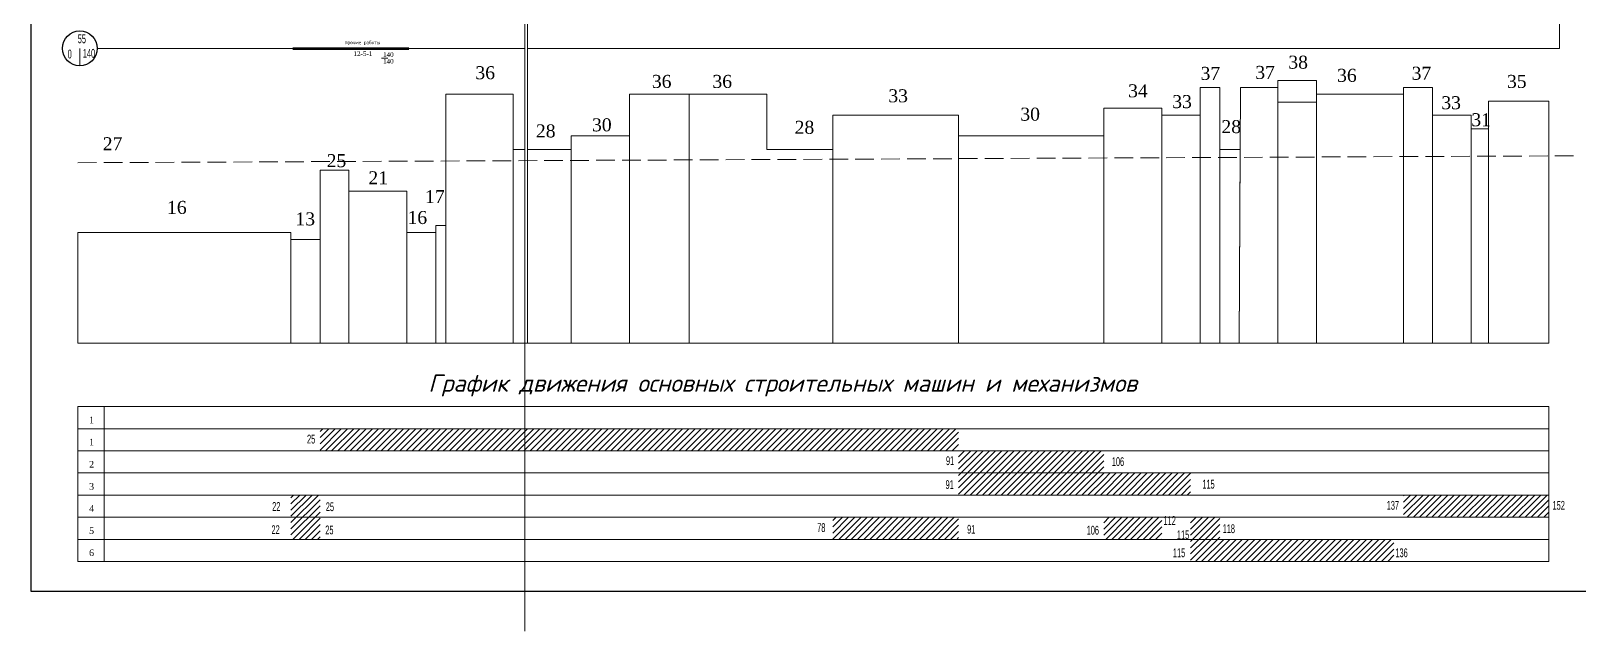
# Model space of a CAD drawing. Header units: millimetres. Extents: x 545956 to 559840, y 1708517 to 1711661.
# Drawn here: x 551698 to 552818, y 1708517 to 1708950 of the extents above; entities that cross this region are included whole.
import ezdxf

# ---------------------------------------------------------------- set-up
doc = ezdxf.new("R2010")
doc.units = ezdxf.units.MM
doc.header["$LTSCALE"] = 5
doc.linetypes.add('HIDDEN', pattern=[2.5, 1.8, -0.7])
doc.layers.get('0').update_dxf_attribs({"lineweight": 30})
doc.layers.add('Тонкая', color=250, linetype='Continuous', lineweight=5)
doc.styles.add('5-0.6', font='arial.ttf', dxfattribs={"height": 5})
doc.styles.get("Standard").update_dxf_attribs({"font": 'isocpeur.ttf'})
doc.styles.add('style2', font='isocpeui.ttf')
doc.styles.add('Римский -1.', font='times.ttf')
pattern_1 = [(45, (-1.4005, 225.584), (-2.24506403, 2.24506403), [])]

msp = doc.modelspace()

# ---------------------------------------------------------------- hatches: boundary and pattern name
at = {"layer": 'Тонкая', "linetype": 'ByBlock', "ltscale": 0.2}
h = msp.add_hatch(dxfattribs=at)
h.set_pattern_fill('ANSI31', color=256)
h.set_pattern_definition(pattern_1)
h.paths.add_polyline_path([(551998.2, 1708662.9), (551907.2, 1708662.9), (551907.2, 1708646.9), (551998.2, 1708646.9)])
h = msp.add_hatch(dxfattribs=at)
h.set_pattern_fill('ANSI31', color=256)
h.set_pattern_definition(pattern_1)
h.paths.add_polyline_path([(552369.2, 1708662.9), (551998.2, 1708662.9), (551998.2, 1708646.9), (552369.2, 1708646.9)])
h = msp.add_hatch(dxfattribs=at)
h.set_pattern_fill('ANSI31', color=256)
h.set_pattern_definition(pattern_1)
h.paths.add_polyline_path([(552474.2, 1708646.9), (552369.2, 1708646.9), (552369.2, 1708630.9), (552474.2, 1708630.9)])
h.paths.add_polyline_path([(552474.2, 1708630.9), (552369.2, 1708630.9), (552369.2, 1708614.9), (552474.2, 1708614.9)])
h = msp.add_hatch(dxfattribs=at)
h.set_pattern_fill('ANSI31', color=256)
h.set_pattern_definition(pattern_1)
h.paths.add_polyline_path([(552537, 1708630.9), (552474.2, 1708630.9), (552474.2, 1708614.9), (552537, 1708614.9)])
h = msp.add_hatch(dxfattribs=at)
h.set_pattern_fill('ANSI31', color=256)
h.set_pattern_definition(pattern_1)
h.paths.add_polyline_path([(551907.2, 1708614.9), (551886.2, 1708614.9), (551886.2, 1708598.9), (551907.2, 1708598.9)])
h.paths.add_polyline_path([(551907.2, 1708598.9), (551886.2, 1708598.9), (551886.2, 1708582.9), (551907.2, 1708582.9)])
h = msp.add_hatch(dxfattribs=at)
h.set_pattern_fill('ANSI31', color=256)
h.set_pattern_definition(pattern_1)
h.paths.add_polyline_path([(552796.2, 1708614.9), (552691.2, 1708614.9), (552691.2, 1708598.9), (552796.2, 1708598.9)])
h = msp.add_hatch(dxfattribs=at)
h.set_pattern_fill('ANSI31', color=256)
h.set_pattern_definition(pattern_1)
h.paths.add_polyline_path([(552369.2, 1708598.9), (552278.2, 1708598.9), (552278.2, 1708582.9), (552369.2, 1708582.9)])
h = msp.add_hatch(dxfattribs=at)
h.set_pattern_fill('ANSI31', color=256)
h.set_pattern_definition(pattern_1)
h.paths.add_polyline_path([(552516.2, 1708598.9), (552474.2, 1708598.9), (552474.2, 1708582.9), (552516.2, 1708582.9)])
h = msp.add_hatch(dxfattribs=at)
h.set_pattern_fill('ANSI31', color=256)
h.set_pattern_definition(pattern_1)
h.paths.add_polyline_path([(552558.2, 1708598.9), (552537, 1708598.9), (552537, 1708582.9), (552558.2, 1708582.9)])
h = msp.add_hatch(dxfattribs=at)
h.set_pattern_fill('ANSI31', color=256)
h.set_pattern_definition(pattern_1)
h.paths.add_polyline_path([(552684.2, 1708582.9), (552537, 1708582.9), (552537, 1708566.9), (552684.2, 1708566.9)])

# ---------------------------------------------------------------- linework, layer by layer
at = {"ltscale": 0.1}
for p, q in [((551698.1, 1708545.3), (551698.1, 1709772.9)), ((553413.4, 1708545.3), (551698.1, 1708545.3))]:
    msp.add_line(p, q, dxfattribs=at)
at = {"color": 0, "lineweight": -2}
msp.add_circle((551733.4, 1708937.9), 12.6, dxfattribs=at)
msp.add_circle((551733.4, 1708937.9), 12.6, dxfattribs=at)
msp.add_circle((551733.4, 1708937.9), 12.6, dxfattribs=at)
at = {"layer": 'Тонкая', "linetype": 'ByBlock', "ltscale": 0.2}
for p, q in [((552057.2, 1709647), (552057.2, 1708724.7)), ((552055.4, 1709293.2), (552055.4, 1708516.6)), ((552803.9, 1709102.6), (552803.9, 1708937.9)), ((551733.4, 1708937.9), (551733.4, 1708925.4)), ((551746, 1708937.9), (551887.6, 1708937.9)), ((552055.4, 1708937.9), (551746, 1708937.9)), ((552803.9, 1708937.9), (552057.2, 1708937.9)), ((552600.2, 1708724.7), (552600.2, 1708914.7)), ((552628.2, 1708724.7), (552628.2, 1708914.7)), ((552628.2, 1708914.7), (552628.2, 1708724.7)), ((551998.2, 1708904.7), (551998.2, 1708724.7)), ((552047, 1708904.7), (552047, 1708724.7)), ((552131, 1708904.7), (552131, 1708724.7)), ((552131, 1708864.7), (552131, 1708904.7)), ((552131, 1708904.7), (552174.4, 1708904.7)), ((552174.4, 1708904.7), (552230.4, 1708904.7)), ((552174.4, 1708904.7), (552174.4, 1708724.7)), ((552230.4, 1708904.7), (552230.4, 1708864.7)), ((552544, 1708909.7), (552544, 1708724.7)), ((552558.2, 1708724.7), (552558.2, 1708909.7)), ((552558.2, 1708909.7), (552558.2, 1708724.7)), ((552712.2, 1708724.7), (552712.2, 1708909.7)), ((552712.2, 1708909.7), (552712.2, 1708724.7)), ((552278.2, 1708889.7), (552278.2, 1708724.7)), ((552369.2, 1708889.7), (552278.2, 1708889.7)), ((552369.2, 1708724.7), (552369.2, 1708889.7)), ((552369.2, 1708889.7), (552369.2, 1708724.7)), ((552369.2, 1708724.7), (552369.2, 1708889.7)), ((552474.2, 1708724.7), (552474.2, 1708894.7)), ((552516.2, 1708844.7), (552516.2, 1708894.7)), ((552628.2, 1708898.9), (552600.2, 1708898.9)), ((552712.2, 1708869.7), (552712.2, 1708889.7)), ((552712.2, 1708889.7), (552740.2, 1708889.7)), ((552740.2, 1708889.7), (552740.2, 1708869.7)), ((552752.7, 1708899.7), (552752.7, 1708724.7)), ((552796.2, 1708899.7), (552796.2, 1708724.7)), ((552796.2, 1708724.7), (552796.2, 1708899.7)), ((552740.2, 1708859.7), (552740.2, 1708879.7)), ((552740.2, 1708879.7), (552752.7, 1708879.7)), ((552089, 1708724.7), (552089, 1708874.7)), ((552089, 1708874.7), (552089, 1708724.7)), ((552089, 1708874.7), (552089, 1708874.7)), ((552089, 1708874.7), (552131, 1708874.7)), ((552740.2, 1708724.7), (552740.2, 1708869.7)), ((552740.2, 1708869.7), (552740.2, 1708724.7)), ((552740.2, 1708724.7), (552740.2, 1708864.7)), ((552474.2, 1708804.7), (552474.2, 1708844.7)), ((551732, 1708724.7), (551732, 1708804.7)), ((551886.2, 1708724.7), (551886.2, 1708804.7)), ((551907.2, 1708724.7), (551907.2, 1708804.7)), ((552516.2, 1708724.7), (552516.2, 1708804.7)), ((552089, 1708724.7), (552089, 1708760.7)), ((551732, 1708724.7), (552796.2, 1708724.7)), ((551732, 1708678.9), (551732, 1708566.9)), ((551732, 1708678.9), (552796.2, 1708678.9)), ((551751.1, 1708678.9), (551751.1, 1708566.9)), ((551751.1, 1708678.9), (551751.1, 1708662.9)), ((552796.2, 1708566.9), (552796.2, 1708678.9)), ((551732, 1708662.9), (552796.2, 1708662.9)), ((551751.1, 1708662.9), (551751.1, 1708646.9)), ((551732, 1708646.9), (552796.2, 1708646.9)), ((551751.1, 1708646.9), (551751.1, 1708630.9)), ((551732, 1708630.9), (552796.2, 1708630.9)), ((551751.1, 1708630.9), (551751.1, 1708614.9)), ((551732, 1708614.9), (552796.2, 1708614.9)), ((551751.1, 1708614.9), (551751.1, 1708598.9)), ((551732, 1708598.9), (552796.2, 1708598.9)), ((551751.1, 1708598.9), (551751.1, 1708582.9)), ((551732, 1708582.9), (552796.2, 1708582.9)), ((551751.1, 1708582.9), (551751.1, 1708566.9)), ((551732, 1708566.9), (552796.2, 1708566.9)), ((551751.1, 1708566.9), (551751.1, 1708566.9))]:
    msp.add_line(p, q, dxfattribs=at)
at = {"layer": 'Тонкая', "linetype": 'ByBlock', "lineweight": 70, "ltscale": 0.2}
msp.add_line((551887.6, 1708937.9), (551971.4, 1708937.9), dxfattribs=at)
at = {"layer": 'Тонкая', "ltscale": 0.2}
msp.add_line((551951.6, 1708930.9), (551956.2, 1708930.9), dxfattribs=at)
at = {"layer": 'Тонкая', "color": 1, "linetype": 'ByBlock', "ltscale": 0.2}
for p, q in [((552628.2, 1708914.7), (552600.2, 1708914.7)), ((552628.2, 1708724.7), (552628.2, 1708914.7)), ((552047, 1708904.7), (551998.2, 1708904.7)), ((552047, 1708724.7), (552047, 1708904.7)), ((552558.2, 1708909.7), (552544, 1708909.7)), ((552558.2, 1708724.7), (552558.2, 1708909.7)), ((552573.2, 1708909.7), (552600.2, 1708909.7)), ((552691.2, 1708904.7), (552628.2, 1708904.7)), ((552691.2, 1708909.7), (552712.2, 1708909.7)), ((552691.2, 1708724.7), (552691.2, 1708904.7)), ((552369.2, 1708724.7), (552369.2, 1708889.7)), ((552516.2, 1708894.7), (552474.2, 1708894.7)), ((552516.2, 1708724.7), (552516.2, 1708894.7)), ((552544, 1708889.7), (552516.2, 1708889.7)), ((552544, 1708724.7), (552544, 1708889.7)), ((552740.2, 1708889.7), (552712.2, 1708889.7)), ((552796.2, 1708899.7), (552752.7, 1708899.7)), ((552796.2, 1708724.7), (552796.2, 1708899.7)), ((552474.2, 1708874.7), (552369.2, 1708874.7)), ((552474.2, 1708724.7), (552474.2, 1708874.7)), ((552740.2, 1708724.7), (552740.2, 1708869.7)), ((552055.4, 1708864.7), (552047, 1708864.7)), ((552089, 1708864.7), (552057.2, 1708864.7)), ((552089, 1708724.7), (552089, 1708864.7)), ((552230.4, 1708864.7), (552278.2, 1708864.7)), ((552572.9, 1708864.7), (552558.2, 1708864.7)), ((552572.2, 1708724.7), (552572.9, 1708864.7)), ((552752.7, 1708724.7), (552752.7, 1708859.7)), ((551928, 1708849.7), (551907.2, 1708849.7)), ((551907.2, 1708849.7), (551907.2, 1708799.7)), ((551928, 1708724.7), (551928, 1708849.7)), ((551970, 1708834.7), (551928, 1708834.7)), ((551970, 1708724.7), (551970, 1708834.7)), ((551886.2, 1708804.7), (551732, 1708804.7)), ((551886.2, 1708724.7), (551886.2, 1708804.7)), ((551907.2, 1708799.7), (551886.2, 1708799.7)), ((551907.2, 1708724.7), (551907.2, 1708799.7)), ((551907.2, 1708724.7), (551907.2, 1708799.7)), ((551991, 1708804.7), (551970, 1708804.7)), ((551998.2, 1708809.7), (551991, 1708809.7)), ((551991, 1708804.7), (551991, 1708809.7)), ((551991, 1708724.7), (551991, 1708804.7)), ((551998.2, 1708724.7), (551998.2, 1708809.7)), ((552691.2, 1708724.7), (552691.2, 1708742.7))]:
    msp.add_line(p, q, dxfattribs=at)
at = {"layer": 'Тонкая', "color": 217, "linetype": 'ByBlock', "ltscale": 0.2, "true_color": 0x93278f}
msp.add_line((552600.2, 1708914.7), (552600.2, 1708724.7), dxfattribs=at)
at = {"layer": 'Тонкая', "color": 215, "linetype": 'ByBlock', "ltscale": 0.2, "true_color": 0xa953a0}
msp.add_line((552573.2, 1708909.7), (552572.2, 1708724.7), dxfattribs=at)
at = {"layer": 'Тонкая', "color": 146, "linetype": 'ByBlock', "ltscale": 0.2, "true_color": 0x105689}
for p, q in [((552691.2, 1708909.7), (552691.2, 1708724.7)), ((552474.2, 1708894.7), (552474.2, 1708724.7))]:
    msp.add_line(p, q, dxfattribs=at)
at = {"layer": 'Тонкая', "color": 2, "linetype": 'ByBlock', "ltscale": 0.2}
msp.add_line((552516.2, 1708894.7), (552516.2, 1708724.7), dxfattribs=at)
at = {"layer": 'Тонкая', "linetype": 'HIDDEN', "ltscale": 1.5}
msp.add_line((551732, 1708855.2), (552814.6, 1708860.2), dxfattribs=at)

# ---------------------------------------------------------------- texts
at = {"color": 0, "lineweight": -2, "style": '5-0.6', "width": 0.6}
for s, p in [('55', (551731.9, 1708941.6)), ('0', (551724.6, 1708930.6)), ('140', (551735.6, 1708931.1)), ('25', (551897.8, 1708652.2)), ('91', (552360.1, 1708636.6)), ('106', (552480.1, 1708635.9)), ('91', (552359.8, 1708619.3)), ('115', (552545.6, 1708619.6)), ('22', (551872.6, 1708603.5)), ('25', (551911.4, 1708603.3)), ('137', (552679, 1708604.3)), ('152', (552799, 1708604.3)), ('112', (552517.5, 1708593.3)), ('22', (551872.1, 1708586.7)), ('25', (551911, 1708586.5)), ('78', (552266.9, 1708588.2)), ('91', (552375.4, 1708587)), ('106', (552461.9, 1708586.3)), ('115', (552527.2, 1708583)), ('118', (552560.3, 1708587.4)), ('115', (552524.3, 1708570)), ('136', (552685.3, 1708570))]:
    msp.add_text(s, height=6.37, dxfattribs=at).set_placement(p)
for s, height, style, p in [('График движения основных строительных машин и механизмов', 12.5, 'style2', (551985.6, 1708689.6)), ('1', 4.8, 'Римский -1.', (551740.1, 1708666.8)), ('1', 4.8, 'Римский -1.', (551740.1, 1708650.8)), ('2', 4.8, 'Римский -1.', (551740.1, 1708634.8)), ('3', 4.8, 'Римский -1.', (551740.1, 1708618.8)), ('4', 4.8, 'Римский -1.', (551740.1, 1708602.8)), ('5', 4.8, 'Римский -1.', (551740.1, 1708586.8)), ('6', 4.8, 'Римский -1.', (551740.1, 1708570.8))]:
    msp.add_text(s, height=height, dxfattribs=dict(style=style)).set_placement(p)
at = {"layer": 'Тонкая', "lineweight": -2, "style": 'Римский -1.'}
for s, height, p in [('12-5-1', 3.36, (551931.4, 1708932.4)), ('140', 3.36, (551952.8, 1708931.7)), ('140', 3.36, (551952.8, 1708926.9)), ('36', 9.41, (552019.6, 1708915.6)), ('37', 9.41, (552544.3, 1708915.1)), ('37', 9.41, (552583.9, 1708915.8)), ('38', 9.41, (552607.8, 1708923.2)), ('36', 9.41, (552643.1, 1708913.7)), ('37', 9.41, (552697, 1708915.2)), ('36', 9.41, (552147.3, 1708909.3)), ('36', 9.41, (552191.1, 1708909.3)), ('34', 9.41, (552491.9, 1708902.5)), ('35', 9.41, (552766, 1708909.3)), ('33', 9.41, (552318.4, 1708898.9)), ('33', 9.41, (552523.8, 1708894.7)), ('33', 9.41, (552718.5, 1708893.9)), ('30', 9.41, (552413.9, 1708885.6)), ('31', 9.41, (552740.2, 1708881.6)), ('28', 9.41, (552063.4, 1708873.5)), ('30', 9.41, (552104, 1708877.9)), ('28', 9.41, (552250.6, 1708876.1)), ('28', 9.41, (552559.4, 1708876.6)), ('27', 9.41, (551750, 1708864.2)), ('25', 9.41, (551912, 1708852)), ('21', 9.41, (551942.2, 1708839.6)), ('17', 9.41, (551983.2, 1708826)), ('16', 9.41, (551796.5, 1708818.2)), ('13', 9.41, (551889.4, 1708809.9)), ('16', 9.41, (551970.5, 1708810.9))]:
    msp.add_text(s, height=height, dxfattribs=at).set_placement(p)
at = {"layer": 'Тонкая', "linetype": 'ByBlock', "ltscale": 0.2, "insert": (551925, 1708943.4), "char_height": 2.5, "attachment_point": 1}
msp.add_mtext_dynamic_manual_height_columns('{\\C0;прочие работы}', width=68.71, gutter_width=12.5, heights=[0], dxfattribs=at)

doc.saveas('drawing.dxf')
